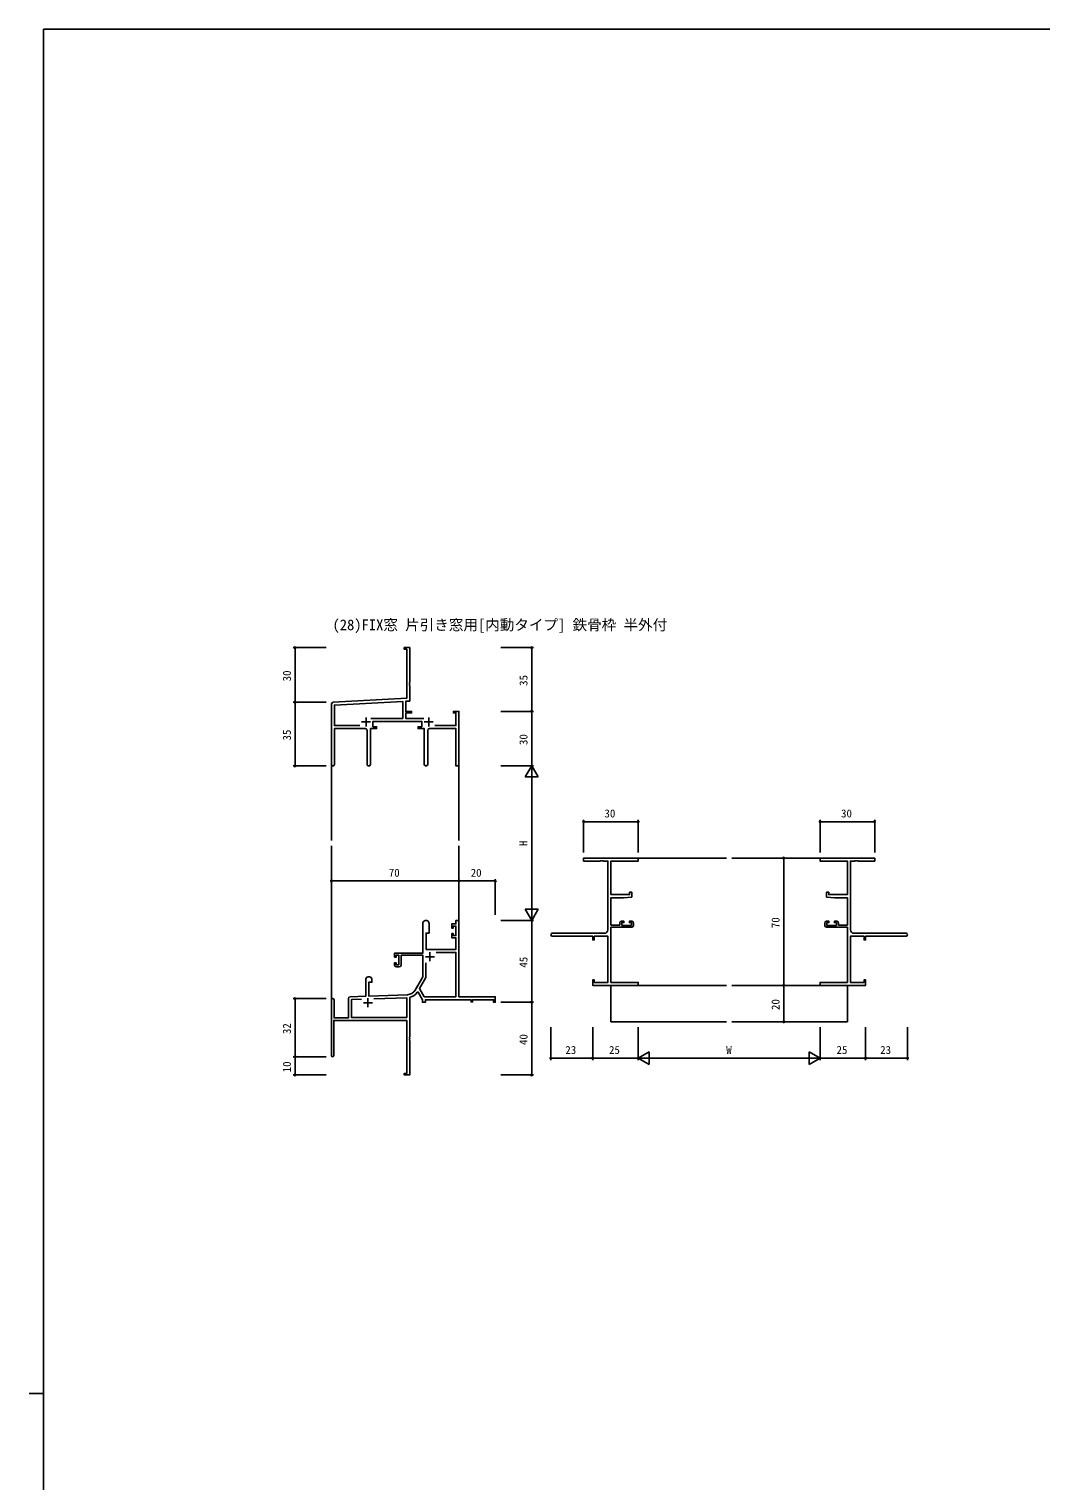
# Model space of a CAD drawing. Units: millimetres, scale not verified. Extents: x -1133 to 1134, y -806 to 806.
# Drawn here: x -1133 to -577, y 0 to 798 of the extents above; entities that cross this region are included whole.
import ezdxf
from ezdxf.enums import TextEntityAlignment as Align

# ---------------------------------------------------------------- set-up
doc = ezdxf.new("R2010")
doc.units = ezdxf.units.MM
doc.header["$LTSCALE"] = 4
for name, color, linetype in [('0-1_USER1', 3, 'Continuous'), ('0-2_YKK_11', 7, 'Continuous'), ('0-3_YKK_12', 2, 'Continuous'), ('0-4_YKK_D', 6, 'Continuous'), ('0-5_YKK_ZWAK', 7, 'Continuous')]:
    doc.layers.add(name, color=color, linetype=linetype)
doc.styles.add('ＭＳ ゴシック', font='')
doc.styles.get('ＭＳ ゴシック').set_extended_font_data('MS Gothic')

msp = doc.modelspace()

# ---------------------------------------------------------------- linework, layer by layer
at = {"layer": '0-2_YKK_11'}
for p, q in [((-967.207, 393.911), (-967.207, 427.147)), ((-951.558, 415.226), (-965.577, 415.226)), ((-950.707, 417.296), (-945.707, 417.296)), ((-948.207, 419.796), (-948.207, 414.796)), ((-916.307, 417.296), (-911.307, 417.296)), ((-913.807, 419.796), (-913.807, 414.796)), ((-947.657, 394.046), (-947.657, 412.596)), ((-914.357, 412.596), (-914.357, 394.046)), ((-801.2, 306.758), (-801.2, 305.458)), ((-696.202, 306.758), (-696.202, 305.458)), ((-845.885, 301.088), (-817.33, 301.088)), ((-651.517, 301.088), (-680.072, 301.088)), ((-915.607, 288.228), (-910.607, 288.228)), ((-913.107, 290.728), (-913.107, 285.728)), ((-931.507, 282.628), (-930.007, 282.628)), ((-915.377, 284.926), (-915.377, 276.791)), ((-967.207, 264.528), (-967.207, 233.828)), ((-947.207, 265.428), (-947.207, 260.428)), ((-943.917, 265.085), (-925.837, 265.717)), ((-949.707, 262.928), (-944.707, 262.928))]:
    msp.add_line(p, q, dxfattribs=at)
for points in [[(-966.26, 428.146), (-925.837, 430.264), (-925.837, 457.196), (-927.207, 457.196), (-927.207, 458.096), (-924.207, 458.096), (-924.207, 439.054), (-924.327, 438.871), (-924.327, 438.321), (-924.207, 438.138), (-924.207, 438.054), (-924.327, 437.871), (-924.327, 437.321), (-924.207, 437.138), (-924.207, 428.717), (-926.407, 428.602), (-926.407, 423.096), (-923.207, 423.096), (-923.207, 422.196), (-926.407, 422.196), (-926.407, 419.226), (-916.499, 419.226)], [(-951.558, 415.226), (-965.577, 415.226), (-965.577, 426.549), (-928.037, 428.517), (-928.037, 419.226), (-945.515, 419.226)], [(-910.457, 415.226), (-898.837, 415.226), (-898.837, 422.196), (-900.207, 422.196), (-900.207, 423.096), (-897.207, 423.096), (-897.207, 393.096), (-898.837, 393.096), (-898.837, 413.596), (-913.357, 413.596)], [(-916.257, 394.046), (-916.257, 413.596), (-919.607, 413.596), (-919.607, 414.596), (-917.607, 414.596), (-917.607, 417.596), (-944.407, 417.596), (-944.407, 414.596), (-942.407, 414.596), (-942.407, 413.596), (-945.757, 413.596), (-945.757, 394.046)], [(-948.657, 413.596), (-965.577, 413.596), (-965.577, 393.911)], [(-815.33, 303.088), (-815.33, 340.828), (-817.741, 340.828), (-817.925, 340.948), (-818.475, 340.948), (-818.658, 340.828), (-818.741, 340.828), (-818.925, 340.948), (-819.475, 340.948), (-819.658, 340.828), (-828.7, 340.828), (-828.7, 342.458), (-798.7, 342.458), (-798.7, 340.828), (-813.7, 340.828), (-813.7, 322.358), (-803.4, 322.358), (-803.4, 323.658), (-802.2, 323.658), (-802.2, 321.051), (-806.7, 320.658), (-813.7, 320.658), (-813.7, 305.658), (-808.8, 305.658), (-808.8, 306.758)], [(-682.072, 303.088), (-682.072, 340.828), (-679.66, 340.828), (-679.477, 340.948), (-678.927, 340.948), (-678.744, 340.828), (-678.66, 340.828), (-678.477, 340.948), (-677.927, 340.948), (-677.744, 340.828), (-668.702, 340.828), (-668.702, 342.458), (-698.702, 342.458), (-698.702, 340.828), (-683.702, 340.828), (-683.702, 322.358), (-694.002, 322.358), (-694.002, 323.658), (-695.202, 323.658), (-695.202, 321.051), (-690.702, 320.658), (-683.702, 320.658), (-683.702, 305.658), (-688.602, 305.658), (-688.602, 306.758)], [(-917.007, 306.528), (-917.007, 290.228), (-932.507, 290.228), (-932.507, 287.928), (-931.707, 287.928), (-931.707, 289.028), (-930.207, 289.028), (-930.207, 283.828), (-931.707, 283.828), (-931.707, 284.928), (-932.507, 284.928), (-932.507, 283.628)], [(-897.207, 266.228), (-897.207, 308.228), (-898.837, 308.228), (-898.837, 306.228), (-901.107, 306.228), (-901.107, 303.928), (-900.307, 303.928), (-900.307, 305.028), (-898.837, 305.028), (-898.837, 299.828), (-900.307, 299.828), (-900.307, 300.928), (-901.107, 300.928), (-901.107, 298.628), (-898.837, 298.628), (-898.837, 292.228), (-915.207, 292.228), (-915.207, 301.228), (-913.607, 301.228), (-913.607, 306.528)], [(-802.2, 304.458), (-813.7, 304.458), (-813.7, 274.088), (-798.7, 274.088), (-798.7, 272.458), (-823.7, 272.458), (-823.7, 275.458), (-822.8, 275.458), (-822.8, 274.088), (-815.33, 274.088), (-815.33, 299.458), (-822.8, 299.458), (-822.8, 297.458), (-823.7, 297.458), (-823.7, 299.458), (-845.885, 299.458)], [(-807.8, 307.758), (-806.5, 307.758), (-806.5, 306.958), (-807.6, 306.958), (-807.6, 305.458), (-802.4, 305.458), (-802.4, 306.958), (-803.5, 306.958), (-803.5, 307.758), (-802.2, 307.758)], [(-695.202, 304.458), (-683.702, 304.458), (-683.702, 274.088), (-698.702, 274.088), (-698.702, 272.458), (-673.702, 272.458), (-673.702, 275.458), (-674.602, 275.458), (-674.602, 274.088), (-682.072, 274.088), (-682.072, 299.458), (-674.602, 299.458), (-674.602, 297.458), (-673.702, 297.458), (-673.702, 299.458), (-651.517, 299.458)], [(-689.602, 307.758), (-690.902, 307.758), (-690.902, 306.958), (-689.802, 306.958), (-689.802, 305.458), (-695.002, 305.458), (-695.002, 306.958), (-693.902, 306.958), (-693.902, 307.758), (-695.202, 307.758)], [(-929.007, 283.628), (-929.007, 289.028), (-917.007, 289.028), (-917.007, 277.228), (-921.261, 269.859)], [(-915.377, 284.926), (-915.377, 276.791), (-918.871, 270.739), (-916.266, 266.228), (-898.837, 266.228), (-898.837, 290.598), (-909.694, 290.598)], [(-948.407, 275.528), (-948.407, 266.559), (-956.942, 266.261)], [(-925.417, 267.362), (-946.707, 266.619), (-946.707, 274.228), (-945.007, 274.228), (-945.007, 275.528)], [(-966.007, 233.828), (-966.007, 253.228), (-925.837, 253.228), (-925.837, 224.128), (-927.207, 224.128), (-927.207, 223.228), (-924.207, 223.228), (-924.207, 242.269), (-924.327, 242.453), (-924.327, 243.003), (-924.207, 243.186), (-924.207, 243.269), (-924.327, 243.453), (-924.327, 244.003), (-924.207, 244.186), (-924.207, 265.637), (-923.98, 265.928)], [(-957.907, 265.262), (-957.907, 254.628), (-965.807, 254.628), (-965.807, 264.528)], [(-943.917, 265.085), (-925.837, 265.717), (-925.837, 254.858), (-956.277, 254.858), (-956.277, 264.654), (-950.64, 264.85)], [(-920.07, 268.689), (-919.56, 268.673), (-917.207, 264.598), (-917.207, 263.228), (-915.577, 263.228), (-915.577, 264.598), (-890.507, 264.598), (-890.507, 263.428), (-889.707, 263.428), (-889.707, 264.598), (-878.107, 264.598), (-878.107, 263.228), (-877.207, 263.228), (-877.207, 266.228), (-897.207, 266.228)]]:
    msp.add_lwpolyline(points, dxfattribs=at)
for centre, radius, start, end in [((-966.207, 427.147), 1, 93.00003, 180), ((-948.657, 412.596), 1, 0.00001, 89.99999), ((-913.357, 412.596), 1, 90.00001, 179.99999), ((-966.392, 393.911), 0.815, 179.99999, 0.00001), ((-946.707, 394.046), 0.95, 179.99999, 0.00001), ((-915.307, 394.046), 0.95, 179.99999, 0.00001), ((-915.307, 306.528), 1.7, 359.99999, 180.00001), ((-807.8, 306.758), 1, 90.00001, 179.99999), ((-802.2, 306.758), 1, 0.00001, 89.99999), ((-802.2, 305.458), 1, 270.00001, 359.99999), ((-695.202, 306.758), 1, 90.00001, 179.99999), ((-695.202, 305.458), 1, 180.00001, 269.99999), ((-689.602, 306.758), 1, 0.00001, 89.99999), ((-845.885, 300.273), 0.815, 89.99999, 270.00001), ((-817.33, 303.088), 2, 270.00001, 359.99999), ((-680.072, 303.088), 2, 180.00001, 269.99999), ((-651.517, 300.273), 0.815, 269.99999, 90.00001), ((-931.507, 283.628), 1, 180.00001, 269.99999), ((-930.007, 283.628), 1, 270.00001, 359.99999), ((-946.707, 275.528), 1.7, 359.99999, 180.00001), ((-966.507, 264.528), 0.7, 359.99999, 180.00001), ((-956.907, 265.262), 1, 91.99998, 180), ((-925.592, 272.359), 5, 271.99999, 330), ((-925.592, 272.359), 6.63, 284.06642, 326.39018), ((-966.607, 233.828), 0.6, 179.99999, 0.00001)]:
    msp.add_arc(centre, radius, start, end, dxfattribs=at)
at = {"layer": '0-3_YKK_12'}
for p, q in [((-967.207, 394.351), (-967.207, 352.162)), ((-897.207, 393.096), (-897.207, 352.162)), ((-967.207, 349.162), (-967.207, 264.528)), ((-897.207, 349.162), (-897.207, 308.228)), ((-798.7, 342.458), (-750.201, 342.458)), ((-747.201, 342.458), (-698.702, 342.458)), ((-813.7, 272.458), (-813.7, 252.458)), ((-798.7, 272.458), (-750.201, 272.458)), ((-747.201, 272.458), (-698.702, 272.458)), ((-683.702, 272.458), (-683.702, 252.458)), ((-813.7, 252.458), (-750.201, 252.458)), ((-747.201, 252.458), (-683.702, 252.458))]:
    msp.add_line(p, q, dxfattribs=at)
at = {"layer": '0-4_YKK_D'}
for p, q in [((-970.207, 458.096), (-988.207, 458.096)), ((-987.207, 458.096), (-987.207, 428.096)), ((-874.207, 458.096), (-856.207, 458.096)), ((-857.207, 458.096), (-857.207, 423.096)), ((-970.207, 428.096), (-988.207, 428.096)), ((-970.207, 428.096), (-988.207, 428.096)), ((-987.207, 428.096), (-987.207, 393.096)), ((-874.207, 423.096), (-856.207, 423.096)), ((-874.207, 423.096), (-856.207, 423.096)), ((-857.207, 423.096), (-857.207, 393.096)), ((-970.207, 393.096), (-988.207, 393.096)), ((-874.207, 393.096), (-856.207, 393.096)), ((-874.207, 393.096), (-856.207, 393.096)), ((-857.207, 393.096), (-860.707, 387.034)), ((-857.207, 393.096), (-853.707, 387.034)), ((-857.207, 393.096), (-857.207, 380.972)), ((-860.707, 387.034), (-853.707, 387.034)), ((-857.207, 386.096), (-857.207, 315.228)), ((-828.7, 345.458), (-828.7, 363.458)), ((-828.7, 362.458), (-798.7, 362.458)), ((-798.7, 345.458), (-798.7, 363.458)), ((-698.702, 345.458), (-698.702, 363.458)), ((-698.702, 362.458), (-668.702, 362.458)), ((-668.702, 345.458), (-668.702, 363.458)), ((-701.702, 342.458), (-719.702, 342.458)), ((-718.702, 342.458), (-718.702, 272.458)), ((-967.207, 311.228), (-967.207, 330.855)), ((-967.207, 329.855), (-897.207, 329.855)), ((-897.207, 311.228), (-897.207, 330.855)), ((-897.207, 311.228), (-897.207, 330.855)), ((-897.207, 329.855), (-877.207, 329.855)), ((-877.207, 311.228), (-877.207, 330.855)), ((-857.207, 308.228), (-857.207, 320.352)), ((-857.207, 308.228), (-860.707, 314.29)), ((-853.707, 314.29), (-860.707, 314.29)), ((-857.207, 308.228), (-853.707, 314.29)), ((-874.207, 308.228), (-856.207, 308.228)), ((-874.207, 308.228), (-856.207, 308.228)), ((-857.207, 308.228), (-857.207, 263.228)), ((-701.702, 272.458), (-719.702, 272.458)), ((-701.702, 272.458), (-719.702, 272.458)), ((-718.702, 272.458), (-718.702, 252.458)), ((-970.207, 265.228), (-988.207, 265.228)), ((-987.207, 265.228), (-987.207, 233.228)), ((-874.207, 263.228), (-856.207, 263.228)), ((-874.207, 263.228), (-856.207, 263.228)), ((-857.207, 263.228), (-857.207, 223.228)), ((-846.7, 249.458), (-846.7, 231.458)), ((-823.7, 249.458), (-823.7, 231.458)), ((-823.7, 249.458), (-823.7, 231.458)), ((-798.7, 249.458), (-798.7, 231.458)), ((-798.7, 249.458), (-798.7, 231.458)), ((-701.702, 252.458), (-719.702, 252.458)), ((-698.702, 249.458), (-698.702, 231.458)), ((-698.702, 249.458), (-698.702, 231.458)), ((-673.702, 249.458), (-673.702, 231.458)), ((-673.702, 249.458), (-673.702, 231.458)), ((-650.702, 249.458), (-650.702, 231.458)), ((-970.207, 233.228), (-988.207, 233.228)), ((-970.207, 233.228), (-988.207, 233.228)), ((-987.207, 233.228), (-987.207, 223.228)), ((-823.7, 232.458), (-846.7, 232.458)), ((-798.7, 232.458), (-823.7, 232.458)), ((-798.7, 232.458), (-792.637, 235.958)), ((-798.7, 232.458), (-792.637, 228.958)), ((-798.7, 232.458), (-786.575, 232.458)), ((-792.637, 228.958), (-792.637, 235.958)), ((-705.702, 232.458), (-791.7, 232.458)), ((-698.702, 232.458), (-710.826, 232.458)), ((-698.702, 232.458), (-704.764, 235.958)), ((-704.764, 235.958), (-704.764, 228.958)), ((-698.702, 232.458), (-704.764, 228.958)), ((-673.702, 232.458), (-698.702, 232.458)), ((-650.702, 232.458), (-673.702, 232.458)), ((-970.207, 223.228), (-988.207, 223.228)), ((-874.207, 223.228), (-856.207, 223.228))]:
    msp.add_line(p, q, dxfattribs=at)
for centre in [(-987.207, 458.096), (-857.207, 458.096), (-987.207, 428.096), (-987.207, 428.096), (-857.207, 423.096), (-857.207, 423.096), (-987.207, 393.096), (-828.7, 362.458), (-798.7, 362.458), (-698.702, 362.458), (-668.702, 362.458), (-718.702, 342.458), (-967.207, 329.855), (-897.207, 329.855), (-897.207, 329.855), (-877.207, 329.855), (-718.702, 272.458), (-718.702, 272.458), (-987.207, 265.228), (-857.207, 263.228), (-857.207, 263.228), (-718.702, 252.458), (-987.207, 233.228), (-987.207, 233.228), (-846.7, 232.458), (-823.7, 232.458), (-823.7, 232.458), (-673.702, 232.458), (-673.702, 232.458), (-650.702, 232.458), (-987.207, 223.228), (-857.207, 223.228)]:
    msp.add_circle(centre, 0.425, dxfattribs=at)
at = {"layer": '0-5_YKK_ZWAK'}
for p, q in [((1074.6, 798.1), (-1125.4, 798.1)), ((-1125.4, -701.9), (-1125.4, 798.1)), ((-1133.4, 48.1), (-1125.4, 48.1))]:
    msp.add_line(p, q, dxfattribs=at)

# ---------------------------------------------------------------- texts
at = {"layer": '0-1_USER1', "style": 'ＭＳ ゴシック'}
msp.add_text('(28)FIX窓 片引き窓用[内動タイプ] 鉄骨枠 半外付', height=5.865, dxfattribs=at).set_placement((-966.635, 465.95), align=Align.BOTTOM_LEFT)
at = {"layer": '0-4_YKK_D', "style": 'ＭＳ ゴシック'}
for s, p in [('30', (-988.207, 439.576)), ('35', (-858.207, 437.076)), ('35', (-988.207, 407.076)), ('30', (-858.207, 404.576)), ('H', (-858.207, 349.062)), ('70', (-719.702, 303.938)), ('45', (-858.207, 282.208)), ('20', (-719.702, 258.938)), ('32', (-988.207, 245.708)), ('40', (-858.207, 239.708)), ('10', (-988.207, 224.708))]:
    msp.add_text(s, height=4.399, rotation=90, dxfattribs=at).set_placement(p, align=Align.BOTTOM_LEFT)
for s, p in [('30', (-817.22, 363.458)), ('30', (-687.222, 363.458)), ('70', (-935.727, 330.855)), ('20', (-890.727, 330.855)), ('23', (-838.72, 233.458)), ('25', (-814.72, 233.458)), ('W', (-750.301, 233.458)), ('25', (-689.722, 233.458)), ('23', (-665.722, 233.458))]:
    msp.add_text(s, height=4.399, dxfattribs=at).set_placement(p, align=Align.BOTTOM_LEFT)

doc.saveas('drawing.dxf')
